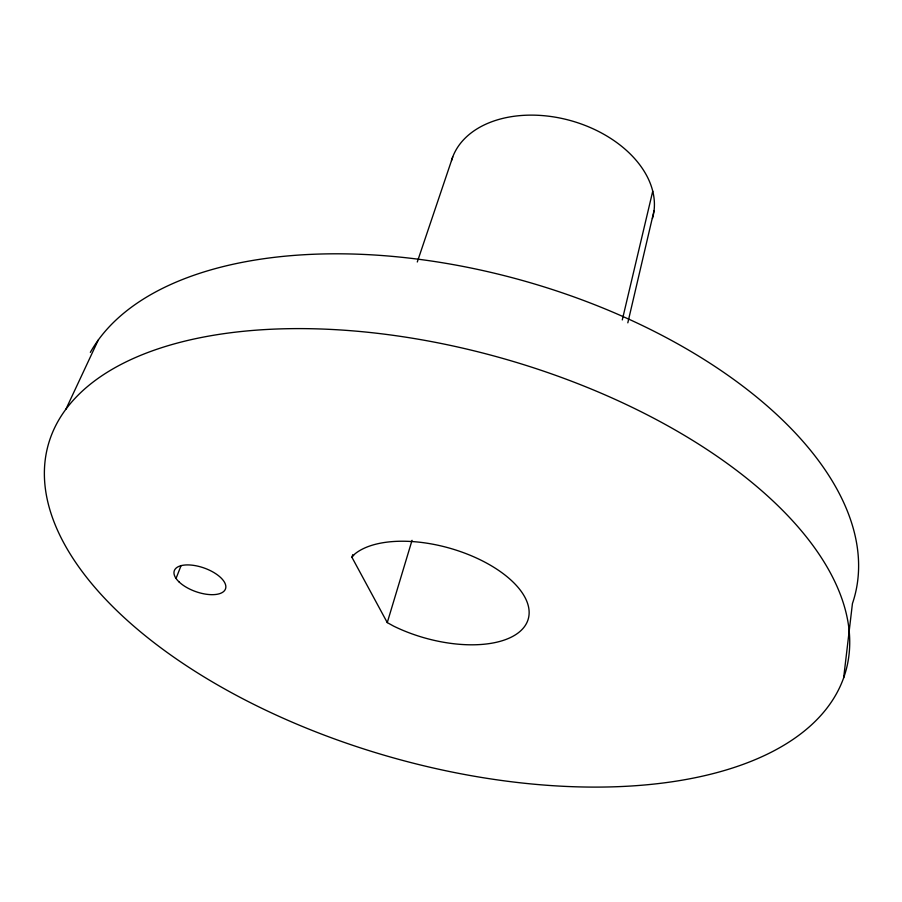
<?xml version="1.0" encoding="UTF-8"?>
<svg xmlns="http://www.w3.org/2000/svg" width="902" height="902" viewBox="0 0 902 902"><rect width="100%" height="100%" fill="white"/><g stroke="black" fill="none" stroke-linecap="round" stroke-linejoin="round"><path stroke-width="1.35" d="M843.652 677.842A414.514 207.065 15.9 0 0 309.115 328.689A414.514 207.065 15.9 0 0 188.405 667.029A414.514 207.065 15.9 0 0 843.652 677.842L852.435 603.573A402.54 214.496 15.9 0 0 555.26 290.478A402.54 214.496 15.9 0 0 90.347 352.389M627.815 322.826L654.051 210.617M622.29 319.917L652.744 191.19M387.262 622.594L351.915 557.267L354.79 554.008A94.834 46.588 15.9 0 1 479.165 559.285A94.834 46.588 15.9 0 1 518.582 632.606A94.834 46.588 15.9 0 1 393.543 626.078L387.262 622.594L412.045 540.332M351.915 557.267L352.783 554.583M417.288 261.986L452.748 156.903M176.048 578.441L181.11 565.52M65.925 409.204L98.284 340.02M451.474 160.691A104.553 71.405 15.9 0 1 571.913 120.969A104.553 71.405 15.9 0 1 652.439 218.498M179.126 581.993A27.15 12.515 19.5 0 0 223.741 591.441A27.15 12.515 19.5 0 0 196.907 565.96A27.15 12.515 19.5 0 0 179.126 581.993"/></g></svg>
